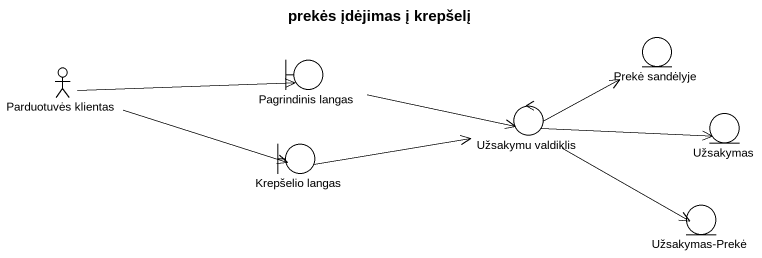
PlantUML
@startuml
title prekės įdėjimas į krepšelį
entity "Prekė sandėlyje" as Prekė_sandėlyje
actor "Parduotuvės klientas" as Parduotuvės_klientas
boundary "Pagrindinis langas" as Pagrindinis_langas
boundary "Krepšelio langas" as Krepšelio_langas
control "Užsakymu valdiklis" as Užsakymu_valdiklis
entity Užsakymas
entity "Užsakymas-Prekė" as Užsakymas_Prekė
Parduotuvės_klientas -right-> Pagrindinis_langas
Parduotuvės_klientas -right-> Krepšelio_langas
Pagrindinis_langas -right-> Užsakymu_valdiklis
Krepšelio_langas -right-> Užsakymu_valdiklis
Užsakymu_valdiklis -right-> Prekė_sandėlyje
Užsakymu_valdiklis -right-> Užsakymas
Užsakymu_valdiklis -right-> Užsakymas_Prekė
@enduml
